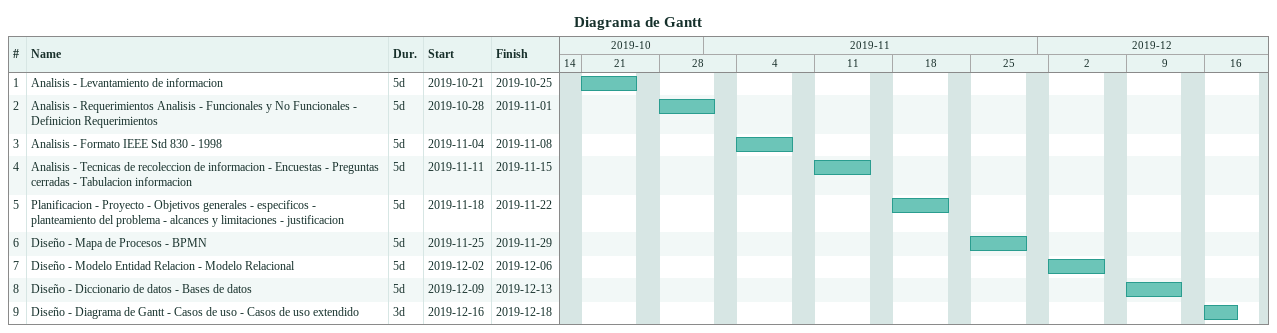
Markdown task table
Diagrama de Gantt

| ID | Task | Duration | Start | Finish |
|---|---|---|---|---|
| 1 | Analisis - Levantamiento de informacion | 5d | 2019-10-21 | 2019-10-25 |
| 2 | Analisis - Requerimientos Analisis - Funcionales y No Funcionales - Definicion Requerimientos | 5d | 2019-10-28 | 2019-11-01 |
| 3 | Analisis - Formato IEEE Std 830 - 1998 | 5d | 2019-11-04 | 2019-11-08 |
| 4 | Analisis - Tecnicas de recoleccion de informacion - Encuestas - Preguntas cerradas - Tabulacion informacion | 5d | 2019-11-11 | 2019-11-15 |
| 5 | Planificacion - Proyecto - Objetivos generales - especificos - planteamiento del problema - alcances y limitaciones - justificacion | 5d | 2019-11-18 | 2019-11-22 |
| 6 | Diseño - Mapa de Procesos - BPMN | 5d | 2019-11-25 | 2019-11-29 |
| 7 | Diseño - Modelo Entidad Relacion - Modelo Relacional | 5d | 2019-12-02 | 2019-12-06 |
| 8 | Diseño - Diccionario de datos - Bases de datos | 5d | 2019-12-09 | 2019-12-13 |
| 9 | Diseño - Diagrama de Gantt - Casos de uso - Casos de uso extendido | 3d | 2019-12-16 | 2019-12-18 |
